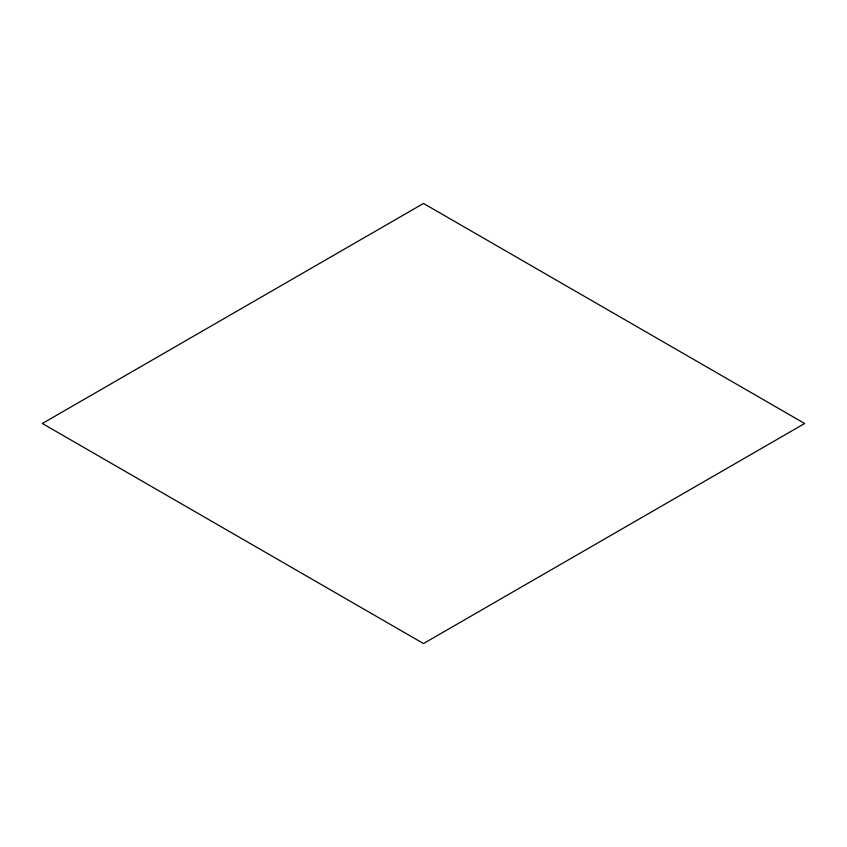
<?xml version="1.0" encoding="UTF-8"?>
<svg xmlns="http://www.w3.org/2000/svg" width="847" height="847" viewBox="0 0 847 847"><rect width="100%" height="100%" fill="white"/><g stroke="black" fill="none" stroke-linecap="round" stroke-linejoin="round"><path stroke-width="1.27" d="M423.5 203.449L42.35 423.5L423.5 643.551L804.65 423.5L423.5 203.449"/></g></svg>
